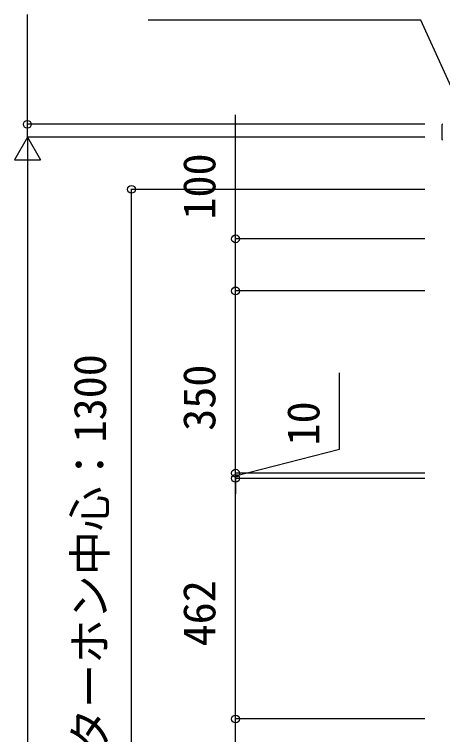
# Model space of a CAD drawing. Units: millimetres, scale not verified. Extents: x -4375 to 4375, y -6483 to 6462.
# Drawn here: x -1390 to -568, y -480 to 903 of the extents above; entities that cross this region are included whole.
import ezdxf
from ezdxf.enums import TextEntityAlignment as Align

# ---------------------------------------------------------------- set-up
doc = ezdxf.new("R2010")
doc.units = ezdxf.units.MM
doc.header["$LTSCALE"] = 30
doc.layers.add('0-2_YKK_A1', color=4, linetype='Continuous')
doc.layers.add('0-3_YKK_D', color=6, linetype='Continuous')
doc.styles.add('ＭＳ ゴシック', font='')
doc.styles.get('ＭＳ ゴシック').set_extended_font_data('MS Gothic')

msp = doc.modelspace()

# ---------------------------------------------------------------- linework, layer by layer
at = {"layer": '0-2_YKK_A1'}
for p, q in [((-568.5, 690.19), (-568.5, 691.14)), ((-568.5, 689.69), (-568.5, 690.19)), ((-568.5, 662.26), (-568.5, 689.69))]:
    msp.add_line(p, q, dxfattribs=at)
for centre, start, end in [((-567.5, 691.14), 93.5, 180), ((-567.5, 662.26), 180, 266.5)]:
    msp.add_arc(centre, 1, start, end, dxfattribs=at)
at = {"layer": '0-3_YKK_D'}
for p, q in [((-1365.5, 691.7), (-1365.5, 902.78)), ((-601.5, 691.7), (-1366.5, 691.7)), ((-1365.5, 666.7), (-1365.5, 691.7)), ((-1365.5, 666.7), (-1390.5, 623.4)), ((-601.5, 666.7), (-1366.5, 666.7)), ((-601.5, 666.7), (-1366.5, 666.7)), ((-1365.5, 666.7), (-1365.5, 636.7)), ((-1365.5, 666.7), (-1340.5, 623.4)), ((-1365.5, 666.7), (-1365.5, 580.1)), ((-1390.5, 623.4), (-1340.5, 623.4)), ((-1365.5, 616.7), (-1365.5, -683.3)), ((-601.5, 566.7), (-1166.5, 566.7)), ((-1165.5, -733.3), (-1165.5, 566.7)), ((-601.5, 471.7), (-966.5, 471.7)), ((-601.5, 371.7), (-966.5, 371.7)), ((-601.5, 371.7), (-966.5, 371.7)), ((-965.5, 21.7), (-965.5, 371.7)), ((-965.5, 21.7), (-965.5, 51.7)), ((-601.5, 21.7), (-966.5, 21.7)), ((-601.5, 21.7), (-966.5, 21.7)), ((-965.5, 11.7), (-965.5, 21.7)), ((-965.5, 11.7), (-965.5, 21.7)), ((-601.5, 11.7), (-966.5, 11.7)), ((-601.5, 11.7), (-966.5, 11.7)), ((-965.5, 11.7), (-965.5, -18.3)), ((-965.5, -450.3), (-965.5, 11.7)), ((-601.5, -450.3), (-966.5, -450.3)), ((-601.5, -450.3), (-966.5, -450.3)), ((-965.5, -733.3), (-965.5, -450.3))]:
    msp.add_line(p, q, dxfattribs=at)
for points in [[(-518.22, 691.7), (-609.15, 891.7), (-1133.15, 891.7)], [(-965.5, 371.7), (-965.5, 471.7), (-965.5, 709.77)], [(-965.5, 16.7), (-765.5, 67.85), (-765.5, 214.1)]]:
    msp.add_lwpolyline(points, dxfattribs=at)
for centre in [(-1365.5, 691.7), (-1165.5, 566.7), (-965.5, 471.7), (-965.5, 371.7), (-965.5, 371.7), (-965.5, 21.7), (-965.5, 21.7), (-965.5, 11.7), (-965.5, 11.7), (-965.5, -450.3), (-965.5, -450.3)]:
    msp.add_circle(centre, 7.5, dxfattribs=at)

# ---------------------------------------------------------------- texts
at = {"layer": '0-3_YKK_D', "style": 'ＭＳ ゴシック'}
for s, p in [('100', (-985.5, 508.66)), ('インターホン中心：1300', (-1195.64, -684.34)), ('350', (-985.5, 103.01)), ('10', (-785.5, 74.81)), ('462', (-985.5, -311.06))]:
    msp.add_text(s, height=62.32, rotation=90, dxfattribs=at).set_placement(p, align=Align.BOTTOM_LEFT)

doc.saveas('drawing.dxf')
